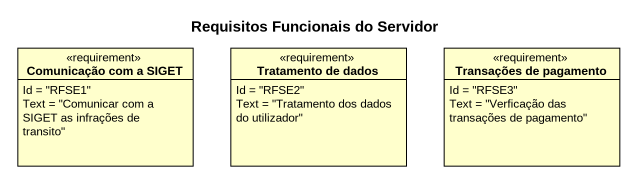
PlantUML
@startuml
title Requisitos Funcionais do Servidor
hide circle
hide empty members
class "Comunicação com a SIGET" as Comunicação_com_a_SIGET <<requirement>> {
  Id = "RFSE1"
  Text = "Comunicar com a SIGET as infrações de transito"
}
class "Tratamento de dados" as Tratamento_de_dados <<requirement>> {
  Id = "RFSE2"
  Text = "Tratamento dos dados do utilizador"
}
class "Transações de pagamento" as Transações_de_pagamento <<requirement>> {
  Id = "RFSE3"
  Text = "Verficação das transações de pagamento"
}
@enduml
